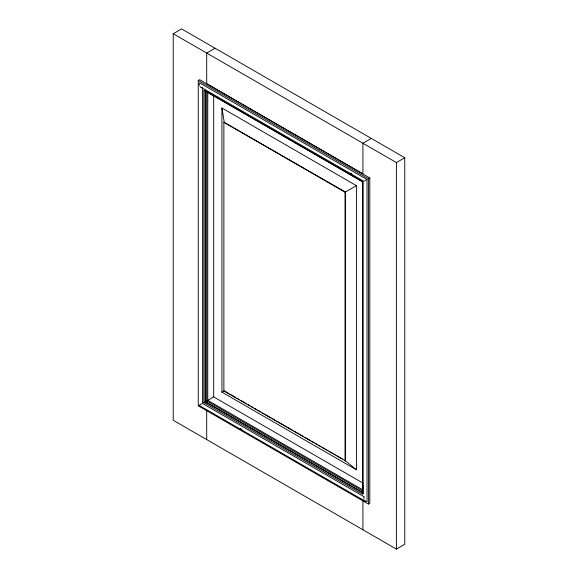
<?xml version="1.0" encoding="UTF-8"?>
<svg xmlns="http://www.w3.org/2000/svg" width="578" height="578" viewBox="0 0 578 578"><rect width="100%" height="100%" fill="white"/><g stroke="black" fill="none" stroke-linecap="round" stroke-linejoin="round"><path stroke-width="0.87" d="M363.194 485.852L363.222 488.388M363.916 497.102L363.916 499.378M173.234 33.734L181.6 28.9L404.766 157.743L404.766 544.266L396.4 549.1L173.234 420.257L173.234 33.734L396.4 162.57L404.766 157.743M215.081 48.227L206.707 53.06L206.707 83.658L362.919 173.848L362.919 143.243L371.293 138.417M198.254 80.487L199.648 79.685L369.812 177.923L369.812 503.25L368.417 504.052L198.254 405.814L198.254 80.487L368.417 178.725L369.812 177.923M345.406 460.782L223.881 391.017L223.881 122.254L345.406 192.012L345.406 460.782L356.424 469.791L356.424 185.654L221.93 108.007L221.93 392.144L356.424 469.791M345.059 460.977L345.059 192.214L356.424 185.654M363.916 181.326L200.06 86.722M364.639 180.907L367.016 179.534L367.016 501.639L365.621 501.502L199.07 405.344L199.648 405.012M200.06 404.773L202.437 403.401L364.227 496.805M203.832 402.591L362.832 494.392L362.832 181.947L203.832 90.154L203.832 402.591L205.226 401.789L363.454 493.135M363.186 490.065L207.755 400.33L206.707 400.93L362.919 491.119M208.21 400.063L213.687 396.905L363.114 483.179M221.93 392.144L224.228 390.822L228.137 393.076M202.033 87.863L201.043 87.596M211.931 94.214L209.222 92.812M367.016 179.534L199.648 82.9L199.07 84.178L199.338 85.472M350.16 173.024L351.727 173.927M223.881 122.254L345.059 192.214M229.697 393.979L235.174 397.137M236.734 398.04L239.082 399.391M240.643 400.294L246.12 403.458M247.68 404.362L250.028 405.713M251.589 406.616L253.157 407.519M254.717 408.422L257.066 409.773M258.626 410.676L260.187 411.579M262.535 412.938L264.095 413.841M265.663 414.744L271.133 417.901M272.7 418.804L275.041 420.155M276.609 421.059L292.244 430.09M293.805 430.986L303.19 436.404M304.751 437.308L310.227 440.465M311.788 441.368L314.136 442.726M315.696 443.629L317.257 444.533M318.825 445.436L321.166 446.787M322.734 447.69L328.203 450.847M329.771 451.75L332.112 453.109M333.679 454.012L335.24 454.908M336.808 455.811L342.277 458.975M362.919 492.731L205.313 401.739L205.313 90.197M240.318 428.493L241.886 429.396M365.621 501.502L364.639 500.627M221.93 108.007L224.228 122.052M396.4 162.57L396.4 549.1M368.417 178.725L368.417 504.052M362.919 493.15L362.919 181.897L206.707 91.707L206.707 402.96M362.919 500.324L362.919 529.773M213.687 95.522L213.687 396.905M207.755 92.003L207.755 400.33M206.707 410.142L206.707 439.583M205.226 90.247L205.226 401.789M202.437 87.733L202.437 403.401"/></g></svg>
